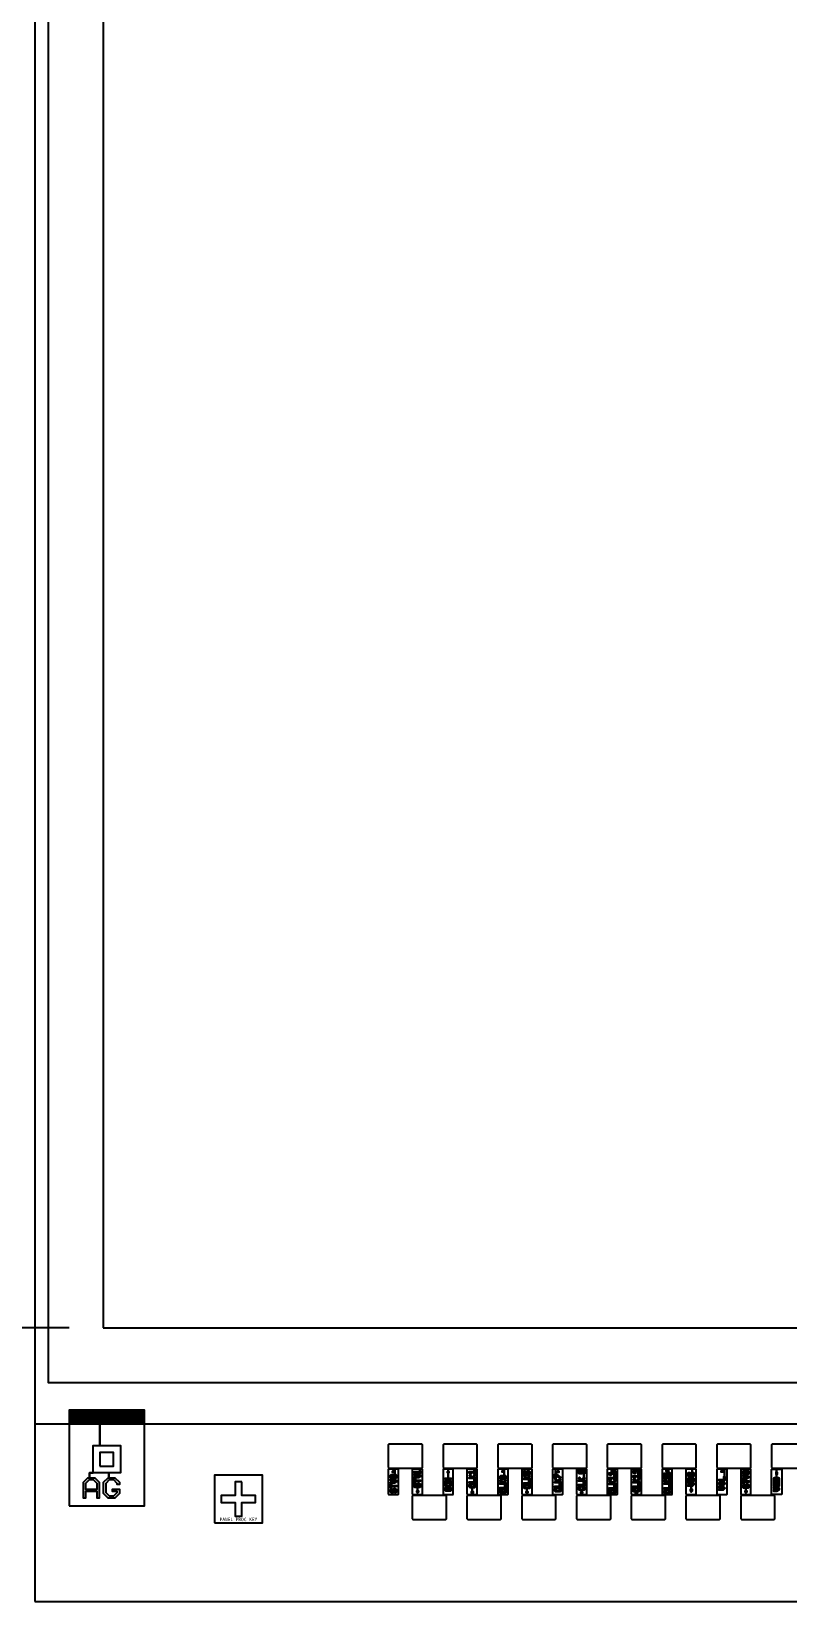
# Model space of a CAD drawing. Header units: millimetres. Extents: x 7349 to 7879, y -734 to -358.
# Drawn here: x 7423.72 to 7434.77, y -525.98 to -503.03 of the extents above; entities that cross this region are included whole.
import ezdxf
from ezdxf.enums import TextEntityAlignment as Align

# ---------------------------------------------------------------- set-up
doc = ezdxf.new("R2010")
doc.units = ezdxf.units.MM
doc.header["$PDMODE"] = 35
doc.layers.add('DIM', color=3, linetype='Continuous')
doc.layers.add('标 注', color=3, linetype='Continuous')
doc.styles.add('宋体', font='')
doc.styles.get('宋体').set_extended_font_data('SimSun')
doc.dimstyles.new('无公差', dxfattribs={"dimtxt": 1.8, "dimasz": 1.5, "dimexe": 0.625, "dimexo": 0.625, "dimtad": 1, "dimzin": 9, "dimdsep": 46, "dimtxsty": 'Standard', "dimcen": 2.5, "dimclrd": 4, "dimclre": 4, "dimclrt": 4, "dimadec": 0, "dimazin": 2, "dimtp": 0.3, "dimtm": 0.3, "dimtfac": 1, "dimtmove": 0, "dimatfit": 3, "dimfxl": 0, "dimarcsym": 0})

# ---------------------------------------------------------------- blocks, each defined once
blk = doc.blocks.new('*D9')
at = {"layer": 'Defpoints', "color": 0}
for p in [(7424.771, -435.581), (7416.007, -521.981), (7424.771, -521.981)]:
    blk.add_point(p, dxfattribs=at)
at = {"layer": 'DIM', "lineweight": -2}
for p, q in [((7424.271, -435.581), (7415.507, -435.581)), ((7416.007, -437.081), (7416.007, -469.693)), ((7416.007, -520.481), (7416.007, -487.87)), ((7424.271, -521.981), (7415.507, -521.981))]:
    blk.add_line(p, q, dxfattribs=at)
at = {"layer": 'DIM'}
for points in [[(7415.757, -437.081), (7416.257, -437.081), (7416.007, -435.581)], [(7415.757, -520.481), (7416.257, -520.481), (7416.007, -521.981)]]:
    blk.add_solid(points, dxfattribs=at)
at = {"layer": 'DIM', "insert": (7416.007, -478.781), "char_height": 2, "attachment_point": 5, "rotation": 90, "style": '宋体'}
blk.add_mtext('LCD AA 86.40', dxfattribs=at)
blk = doc.blocks.new('*D12')
at = {"layer": 'Defpoints', "color": 0}
for p in [(7400.418, -434.681), (7423.771, -434.681), (7423.771, -525.981)]:
    blk.add_point(p, dxfattribs=at)
at = {"layer": 'DIM', "lineweight": -2}
for p, q in [((7423.271, -434.681), (7399.918, -434.681)), ((7400.418, -436.181), (7400.418, -469.097)), ((7400.418, -524.481), (7400.418, -491.565)), ((7423.271, -525.981), (7399.918, -525.981))]:
    blk.add_line(p, q, dxfattribs=at)
at = {"layer": 'DIM'}
for points in [[(7400.168, -436.181), (7400.668, -436.181), (7400.418, -434.681)], [(7400.168, -524.481), (7400.668, -524.481), (7400.418, -525.981)]]:
    blk.add_solid(points, dxfattribs=at)
at = {"layer": 'DIM', "insert": (7400.418, -480.331), "char_height": 2, "attachment_point": 5, "rotation": 90, "style": '宋体'}
blk.add_mtext('LCD 91.30%%P0.20', dxfattribs=at)
blk = doc.blocks.new('*D15')
at = {"layer": 'Defpoints', "color": 0}
for p in [(7423.971, -434.881), (7408.236, -522.781), (7423.971, -522.781)]:
    blk.add_point(p, dxfattribs=at)
at = {"layer": 'DIM', "lineweight": -2}
for p, q in [((7423.471, -434.881), (7407.736, -434.881)), ((7408.236, -436.381), (7408.236, -467.586)), ((7408.236, -521.281), (7408.236, -490.076)), ((7423.471, -522.781), (7407.736, -522.781))]:
    blk.add_line(p, q, dxfattribs=at)
at = {"layer": 'DIM'}
for points in [[(7407.986, -436.381), (7408.486, -436.381), (7408.236, -434.881)], [(7407.986, -521.281), (7408.486, -521.281), (7408.236, -522.781)]]:
    blk.add_solid(points, dxfattribs=at)
at = {"layer": 'DIM', "insert": (7408.236, -478.831), "char_height": 2, "attachment_point": 5, "rotation": 90, "style": '宋体'}
blk.add_mtext('POL 87.90%%P0.20', dxfattribs=at)
blk = doc.blocks.new('LCD')
at = {"color": 6}
for p, q in [((7370.542, -447.285), (7370.542, -538.585)), ((7370.542, -538.585), (7424.382, -538.585))]:
    blk.add_line(p, q, dxfattribs=at)
for points in [[(7370.542, -535.985), (7424.382, -535.985), (7424.382, -447.285), (7370.542, -447.285)], [(7371.542, -534.585), (7423.382, -534.585), (7423.382, -448.185), (7371.542, -448.185)], [(7371.042, -537.185), (7372.142, -537.185), (7372.142, -535.785), (7371.492, -535.785), (7371.492, -535.8), (7372.127, -535.8), (7372.127, -535.815), (7371.492, -535.815), (7371.492, -535.83), (7372.127, -535.83), (7372.127, -535.845), (7371.492, -535.845), (7371.492, -535.86), (7372.127, -535.86), (7372.127, -535.875), (7371.492, -535.875), (7371.492, -535.89), (7372.127, -535.89), (7372.127, -535.905), (7371.492, -535.905), (7371.492, -535.92), (7372.127, -535.92), (7372.127, -535.935), (7371.492, -535.935), (7371.492, -535.95), (7372.127, -535.95), (7372.127, -535.965), (7371.492, -535.965), (7371.492, -536.305), (7371.792, -536.305), (7371.792, -536.705), (7371.623, -536.705), (7371.623, -536.774), (7371.711, -536.774), (7371.777, -536.84), (7371.777, -536.873), (7371.744, -536.873), (7371.744, -536.857), (7371.694, -536.807), (7371.627, -536.807), (7371.577, -536.857), (7371.577, -536.99), (7371.627, -537.04), (7371.694, -537.04), (7371.744, -536.99), (7371.744, -536.974), (7371.677, -536.974), (7371.677, -536.94), (7371.777, -536.94), (7371.777, -537.007), (7371.711, -537.074), (7371.611, -537.074), (7371.544, -537.007), (7371.544, -536.84), (7371.611, -536.774), (7371.623, -536.774), (7371.623, -536.705), (7371.341, -536.705), (7371.341, -536.774), (7371.418, -536.774), (7371.484, -536.84), (7371.484, -537.074), (7371.451, -537.074), (7371.451, -536.974), (7371.284, -536.974), (7371.284, -537.074), (7371.251, -537.074), (7371.251, -536.84), (7371.318, -536.774), (7371.341, -536.774), (7371.341, -536.705), (7371.392, -536.705), (7371.392, -536.305), (7371.492, -536.305), (7371.492, -535.965), (7371.057, -535.965), (7371.057, -535.95), (7371.492, -535.95), (7371.492, -535.935), (7371.057, -535.935), (7371.057, -535.92), (7371.492, -535.92), (7371.492, -535.905), (7371.057, -535.905), (7371.057, -535.89), (7371.492, -535.89), (7371.492, -535.875), (7371.057, -535.875), (7371.057, -535.86), (7371.492, -535.86), (7371.492, -535.845), (7371.057, -535.845), (7371.057, -535.83), (7371.492, -535.83), (7371.492, -535.815), (7371.057, -535.815), (7371.057, -535.8), (7371.492, -535.8), (7371.492, -535.785), (7371.042, -535.785)], [(7371.042, -537.185), (7372.142, -537.185), (7372.142, -535.785), (7371.042, -535.785)], [(7371.492, -536.605), (7371.692, -536.605), (7371.692, -536.405), (7371.492, -536.405)], [(7375.707, -536.625), (7375.717, -536.635), (7376.197, -536.635), (7376.207, -536.625), (7376.207, -536.295), (7376.197, -536.285), (7375.717, -536.285), (7375.707, -536.295)], [(7376.507, -536.625), (7376.517, -536.635), (7376.997, -536.635), (7377.007, -536.625), (7377.007, -536.295), (7376.997, -536.285), (7376.517, -536.285), (7376.507, -536.295)], [(7377.307, -536.625), (7377.317, -536.635), (7377.797, -536.635), (7377.807, -536.625), (7377.807, -536.295), (7377.797, -536.285), (7377.317, -536.285), (7377.307, -536.295)], [(7378.107, -536.625), (7378.117, -536.635), (7378.597, -536.635), (7378.607, -536.625), (7378.607, -536.295), (7378.597, -536.285), (7378.117, -536.285), (7378.107, -536.295)], [(7378.907, -536.625), (7378.917, -536.635), (7379.397, -536.635), (7379.407, -536.625), (7379.407, -536.295), (7379.397, -536.285), (7378.917, -536.285), (7378.907, -536.295)], [(7379.707, -536.625), (7379.717, -536.635), (7380.197, -536.635), (7380.207, -536.625), (7380.207, -536.295), (7380.197, -536.285), (7379.717, -536.285), (7379.707, -536.295)], [(7380.507, -536.625), (7380.517, -536.635), (7380.997, -536.635), (7381.007, -536.625), (7381.007, -536.295), (7380.997, -536.285), (7380.517, -536.285), (7380.507, -536.295)], [(7381.307, -536.625), (7381.317, -536.635), (7381.797, -536.635), (7381.807, -536.625), (7381.807, -536.295), (7381.797, -536.285), (7381.317, -536.285), (7381.307, -536.295)], [(7375.707, -537.016), (7375.711, -537.02), (7375.853, -537.02), (7375.857, -537.016), (7375.857, -536.654), (7375.853, -536.65), (7375.802, -536.65), (7375.802, -536.726), (7375.815, -536.726), (7375.827, -536.738), (7375.827, -536.775), (7375.815, -536.786), (7375.8, -536.786), (7375.8, -536.768), (7375.808, -536.768), (7375.809, -536.768), (7375.809, -536.745), (7375.808, -536.744), (7375.796, -536.744), (7375.791, -536.749), (7375.791, -536.756), (7375.783, -536.756), (7375.782, -536.758), (7375.78, -536.756), (7375.773, -536.756), (7375.773, -536.749), (7375.768, -536.745), (7375.768, -536.796), (7375.8, -536.796), (7375.827, -536.82), (7375.827, -536.833), (7375.8, -536.856), (7375.746, -536.856), (7375.746, -536.866), (7375.755, -536.866), (7375.755, -536.887), (7375.827, -536.887), (7375.827, -536.905), (7375.8, -536.905), (7375.8, -536.936), (7375.815, -536.936), (7375.827, -536.947), (7375.827, -536.985), (7375.815, -536.996), (7375.802, -536.996), (7375.802, -536.978), (7375.808, -536.978), (7375.809, -536.977), (7375.809, -536.955), (7375.808, -536.954), (7375.792, -536.954), (7375.791, -536.955), (7375.791, -536.985), (7375.782, -536.994), (7375.779, -536.996), (7375.749, -536.996), (7375.737, -536.985), (7375.737, -536.947), (7375.749, -536.936), (7375.762, -536.936), (7375.762, -536.954), (7375.756, -536.954), (7375.755, -536.955), (7375.755, -536.977), (7375.756, -536.978), (7375.772, -536.978), (7375.773, -536.977), (7375.773, -536.947), (7375.785, -536.936), (7375.8, -536.936), (7375.8, -536.905), (7375.755, -536.905), (7375.755, -536.926), (7375.737, -536.926), (7375.737, -536.866), (7375.746, -536.866), (7375.746, -536.856), (7375.737, -536.856), (7375.737, -536.838), (7375.793, -536.838), (7375.807, -536.826), (7375.793, -536.814), (7375.737, -536.814), (7375.737, -536.796), (7375.768, -536.796), (7375.768, -536.745), (7375.767, -536.744), (7375.756, -536.744), (7375.755, -536.745), (7375.755, -536.768), (7375.756, -536.768), (7375.764, -536.768), (7375.764, -536.786), (7375.749, -536.786), (7375.737, -536.775), (7375.737, -536.738), (7375.749, -536.726), (7375.775, -536.726), (7375.782, -536.733), (7375.789, -536.726), (7375.802, -536.726), (7375.802, -536.65), (7375.782, -536.65), (7375.782, -536.666), (7375.794, -536.679), (7375.794, -536.679), (7375.794, -536.698), (7375.77, -536.698), (7375.77, -536.678), (7375.782, -536.666), (7375.782, -536.65), (7375.711, -536.65), (7375.707, -536.654)], [(7376.057, -537.016), (7376.061, -537.02), (7376.203, -537.02), (7376.207, -537.016), (7376.207, -536.654), (7376.203, -536.65), (7376.168, -536.65), (7376.168, -536.678), (7376.177, -536.678), (7376.177, -536.706), (7376.159, -536.706), (7376.159, -536.7), (7376.118, -536.7), (7376.118, -536.718), (7376.15, -536.718), (7376.177, -536.742), (7376.177, -536.755), (7376.15, -536.778), (7376.096, -536.778), (7376.096, -536.788), (7376.105, -536.788), (7376.105, -536.809), (7376.177, -536.809), (7376.177, -536.827), (7376.15, -536.827), (7376.15, -536.858), (7376.165, -536.858), (7376.177, -536.869), (7376.177, -536.907), (7376.165, -536.918), (7376.152, -536.918), (7376.152, -536.9), (7376.158, -536.9), (7376.159, -536.899), (7376.159, -536.877), (7376.158, -536.876), (7376.141, -536.876), (7376.141, -536.877), (7376.141, -536.907), (7376.134, -536.913), (7376.134, -536.967), (7376.146, -536.967), (7376.146, -536.987), (7376.133, -536.999), (7376.122, -536.987), (7376.122, -536.967), (7376.134, -536.967), (7376.134, -536.913), (7376.129, -536.918), (7376.098, -536.918), (7376.087, -536.907), (7376.087, -536.869), (7376.098, -536.858), (7376.111, -536.858), (7376.111, -536.876), (7376.105, -536.876), (7376.105, -536.877), (7376.105, -536.899), (7376.105, -536.9), (7376.122, -536.9), (7376.123, -536.899), (7376.123, -536.869), (7376.134, -536.858), (7376.15, -536.858), (7376.15, -536.827), (7376.105, -536.827), (7376.105, -536.848), (7376.087, -536.848), (7376.087, -536.788), (7376.096, -536.788), (7376.096, -536.778), (7376.087, -536.778), (7376.087, -536.76), (7376.143, -536.76), (7376.157, -536.748), (7376.143, -536.736), (7376.087, -536.736), (7376.087, -536.718), (7376.118, -536.718), (7376.118, -536.7), (7376.109, -536.7), (7376.109, -536.708), (7376.096, -536.708), (7376.087, -536.697), (7376.087, -536.682), (7376.159, -536.682), (7376.159, -536.678), (7376.168, -536.678), (7376.168, -536.65), (7376.061, -536.65), (7376.057, -536.654)], [(7376.507, -537.016), (7376.511, -537.02), (7376.653, -537.02), (7376.657, -537.016), (7376.657, -536.654), (7376.653, -536.65), (7376.582, -536.65), (7376.582, -536.669), (7376.594, -536.682), (7376.594, -536.701), (7376.582, -536.701), (7376.582, -536.779), (7376.627, -536.779), (7376.627, -536.797), (7376.591, -536.797), (7376.591, -536.821), (7376.627, -536.821), (7376.627, -536.839), (7376.605, -536.839), (7376.605, -536.845), (7376.616, -536.845), (7376.627, -536.856), (7376.627, -536.894), (7376.616, -536.905), (7376.596, -536.905), (7376.596, -536.911), (7376.615, -536.911), (7376.627, -536.922), (7376.627, -536.96), (7376.615, -536.971), (7376.548, -536.971), (7376.537, -536.96), (7376.537, -536.922), (7376.548, -536.911), (7376.567, -536.911), (7376.567, -536.929), (7376.555, -536.929), (7376.555, -536.93), (7376.555, -536.952), (7376.555, -536.953), (7376.608, -536.953), (7376.609, -536.952), (7376.609, -536.93), (7376.608, -536.929), (7376.594, -536.929), (7376.594, -536.941), (7376.576, -536.941), (7376.576, -536.911), (7376.596, -536.911), (7376.596, -536.905), (7376.548, -536.905), (7376.537, -536.894), (7376.537, -536.856), (7376.548, -536.845), (7376.568, -536.845), (7376.568, -536.863), (7376.556, -536.863), (7376.555, -536.864), (7376.555, -536.886), (7376.556, -536.887), (7376.608, -536.887), (7376.609, -536.886), (7376.609, -536.864), (7376.608, -536.863), (7376.595, -536.863), (7376.595, -536.845), (7376.605, -536.845), (7376.605, -536.839), (7376.537, -536.839), (7376.537, -536.821), (7376.573, -536.821), (7376.573, -536.797), (7376.537, -536.797), (7376.537, -536.779), (7376.582, -536.779), (7376.582, -536.701), (7376.57, -536.701), (7376.57, -536.681), (7376.582, -536.669), (7376.582, -536.65), (7376.511, -536.65), (7376.507, -536.654)], [(7376.857, -537.016), (7376.861, -537.02), (7377.003, -537.02), (7377.007, -537.016), (7377.007, -536.654), (7377.003, -536.65), (7376.97, -536.65), (7376.97, -536.662), (7376.979, -536.662), (7376.979, -536.722), (7376.967, -536.722), (7376.967, -536.728), (7376.979, -536.741), (7376.95, -536.77), (7376.979, -536.77), (7376.979, -536.788), (7376.97, -536.788), (7376.97, -536.794), (7376.979, -536.794), (7376.979, -536.854), (7376.958, -536.854), (7376.958, -536.86), (7376.968, -536.86), (7376.979, -536.871), (7376.979, -536.909), (7376.968, -536.92), (7376.933, -536.92), (7376.933, -536.978), (7376.945, -536.978), (7376.945, -536.998), (7376.934, -537.01), (7376.921, -536.998), (7376.921, -536.978), (7376.933, -536.978), (7376.933, -536.92), (7376.901, -536.92), (7376.889, -536.909), (7376.889, -536.871), (7376.901, -536.86), (7376.921, -536.86), (7376.921, -536.878), (7376.908, -536.878), (7376.907, -536.879), (7376.907, -536.901), (7376.908, -536.902), (7376.961, -536.902), (7376.961, -536.901), (7376.961, -536.879), (7376.961, -536.878), (7376.948, -536.878), (7376.948, -536.86), (7376.958, -536.86), (7376.958, -536.854), (7376.889, -536.854), (7376.889, -536.836), (7376.961, -536.836), (7376.961, -536.794), (7376.97, -536.794), (7376.97, -536.788), (7376.889, -536.788), (7376.889, -536.77), (7376.919, -536.77), (7376.889, -536.741), (7376.902, -536.728), (7376.929, -536.755), (7376.94, -536.755), (7376.967, -536.728), (7376.967, -536.722), (7376.961, -536.722), (7376.961, -536.701), (7376.909, -536.701), (7376.92, -536.712), (7376.911, -536.722), (7376.905, -536.722), (7376.889, -536.706), (7376.889, -536.683), (7376.961, -536.683), (7376.961, -536.662), (7376.97, -536.662), (7376.97, -536.65), (7376.861, -536.65), (7376.857, -536.654)], [(7377.307, -537.016), (7377.311, -537.02), (7377.453, -537.02), (7377.457, -537.016), (7377.457, -536.654), (7377.453, -536.65), (7377.402, -536.65), (7377.402, -536.743), (7377.418, -536.743), (7377.429, -536.754), (7377.429, -536.792), (7377.418, -536.803), (7377.417, -536.803), (7377.417, -536.809), (7377.429, -536.822), (7377.4, -536.851), (7377.429, -536.851), (7377.429, -536.869), (7377.42, -536.869), (7377.42, -536.875), (7377.429, -536.875), (7377.429, -536.935), (7377.408, -536.935), (7377.408, -536.941), (7377.418, -536.941), (7377.429, -536.952), (7377.429, -536.99), (7377.418, -537.001), (7377.351, -537.001), (7377.339, -536.99), (7377.339, -536.952), (7377.351, -536.941), (7377.371, -536.941), (7377.371, -536.959), (7377.358, -536.959), (7377.357, -536.96), (7377.357, -536.982), (7377.358, -536.983), (7377.411, -536.983), (7377.411, -536.982), (7377.411, -536.96), (7377.411, -536.959), (7377.398, -536.959), (7377.398, -536.941), (7377.408, -536.941), (7377.408, -536.935), (7377.339, -536.935), (7377.339, -536.917), (7377.411, -536.917), (7377.411, -536.875), (7377.42, -536.875), (7377.42, -536.869), (7377.339, -536.869), (7377.339, -536.851), (7377.369, -536.851), (7377.339, -536.822), (7377.352, -536.809), (7377.379, -536.836), (7377.39, -536.836), (7377.417, -536.809), (7377.417, -536.803), (7377.402, -536.803), (7377.402, -536.785), (7377.411, -536.785), (7377.411, -536.784), (7377.411, -536.762), (7377.411, -536.761), (7377.394, -536.761), (7377.384, -536.771), (7377.375, -536.761), (7377.358, -536.761), (7377.357, -536.762), (7377.357, -536.784), (7377.358, -536.785), (7377.366, -536.785), (7377.366, -536.803), (7377.351, -536.803), (7377.339, -536.792), (7377.339, -536.754), (7377.351, -536.743), (7377.382, -536.743), (7377.384, -536.745), (7377.387, -536.743), (7377.402, -536.743), (7377.402, -536.65), (7377.381, -536.65), (7377.381, -536.662), (7377.393, -536.675), (7377.393, -536.694), (7377.369, -536.694), (7377.369, -536.674), (7377.381, -536.662), (7377.381, -536.65), (7377.311, -536.65), (7377.307, -536.654)], [(7377.657, -537.016), (7377.661, -537.02), (7377.803, -537.02), (7377.807, -537.016), (7377.807, -536.654), (7377.803, -536.65), (7377.752, -536.65), (7377.752, -536.675), (7377.768, -536.675), (7377.779, -536.686), (7377.779, -536.723), (7377.768, -536.735), (7377.767, -536.735), (7377.767, -536.741), (7377.779, -536.753), (7377.75, -536.783), (7377.779, -536.783), (7377.779, -536.801), (7377.77, -536.801), (7377.77, -536.807), (7377.779, -536.807), (7377.779, -536.867), (7377.758, -536.867), (7377.758, -536.873), (7377.768, -536.873), (7377.779, -536.884), (7377.779, -536.921), (7377.768, -536.933), (7377.732, -536.933), (7377.732, -536.976), (7377.744, -536.976), (7377.744, -536.996), (7377.732, -537.008), (7377.72, -536.997), (7377.72, -536.976), (7377.732, -536.976), (7377.732, -536.933), (7377.701, -536.933), (7377.689, -536.921), (7377.689, -536.884), (7377.701, -536.873), (7377.721, -536.873), (7377.721, -536.891), (7377.708, -536.891), (7377.707, -536.891), (7377.707, -536.914), (7377.708, -536.915), (7377.761, -536.915), (7377.761, -536.914), (7377.761, -536.891), (7377.761, -536.891), (7377.748, -536.891), (7377.748, -536.873), (7377.758, -536.873), (7377.758, -536.867), (7377.689, -536.867), (7377.689, -536.849), (7377.761, -536.849), (7377.761, -536.807), (7377.77, -536.807), (7377.77, -536.801), (7377.689, -536.801), (7377.689, -536.783), (7377.719, -536.783), (7377.689, -536.753), (7377.702, -536.741), (7377.729, -536.768), (7377.74, -536.768), (7377.767, -536.741), (7377.767, -536.735), (7377.752, -536.735), (7377.752, -536.717), (7377.761, -536.717), (7377.761, -536.716), (7377.761, -536.693), (7377.761, -536.693), (7377.744, -536.693), (7377.743, -536.693), (7377.743, -536.735), (7377.689, -536.735), (7377.689, -536.675), (7377.707, -536.675), (7377.707, -536.717), (7377.725, -536.717), (7377.725, -536.686), (7377.737, -536.675), (7377.752, -536.675), (7377.752, -536.65), (7377.661, -536.65), (7377.657, -536.654)], [(7378.107, -537.016), (7378.111, -537.02), (7378.253, -537.02), (7378.257, -537.016), (7378.257, -536.654), (7378.253, -536.65), (7378.187, -536.65), (7378.187, -536.668), (7378.198, -536.68), (7378.198, -536.7), (7378.174, -536.7), (7378.174, -536.681), (7378.187, -536.668), (7378.187, -536.65), (7378.151, -536.65), (7378.151, -536.724), (7378.163, -536.724), (7378.229, -536.77), (7378.218, -536.785), (7378.217, -536.784), (7378.217, -536.79), (7378.229, -536.803), (7378.2, -536.832), (7378.229, -536.832), (7378.229, -536.85), (7378.22, -536.85), (7378.22, -536.856), (7378.229, -536.856), (7378.229, -536.916), (7378.208, -536.916), (7378.208, -536.922), (7378.218, -536.922), (7378.229, -536.933), (7378.229, -536.971), (7378.218, -536.982), (7378.151, -536.982), (7378.139, -536.971), (7378.139, -536.933), (7378.151, -536.922), (7378.171, -536.922), (7378.171, -536.94), (7378.158, -536.94), (7378.157, -536.941), (7378.157, -536.963), (7378.158, -536.964), (7378.211, -536.964), (7378.211, -536.963), (7378.211, -536.941), (7378.211, -536.94), (7378.198, -536.94), (7378.198, -536.922), (7378.208, -536.922), (7378.208, -536.916), (7378.139, -536.916), (7378.139, -536.898), (7378.211, -536.898), (7378.211, -536.856), (7378.22, -536.856), (7378.22, -536.85), (7378.139, -536.85), (7378.139, -536.832), (7378.169, -536.832), (7378.139, -536.803), (7378.152, -536.79), (7378.179, -536.817), (7378.19, -536.817), (7378.217, -536.79), (7378.217, -536.784), (7378.157, -536.742), (7378.157, -536.742), (7378.157, -536.784), (7378.139, -536.784), (7378.139, -536.724), (7378.151, -536.724), (7378.151, -536.65), (7378.111, -536.65), (7378.107, -536.654)], [(7378.457, -537.016), (7378.461, -537.02), (7378.603, -537.02), (7378.607, -537.016), (7378.607, -536.654), (7378.603, -536.65), (7378.532, -536.65), (7378.532, -536.659), (7378.566, -536.659), (7378.577, -536.671), (7378.577, -536.708), (7378.566, -536.719), (7378.564, -536.719), (7378.564, -536.766), (7378.577, -536.779), (7378.548, -536.808), (7378.577, -536.808), (7378.577, -536.826), (7378.568, -536.826), (7378.568, -536.832), (7378.577, -536.832), (7378.577, -536.892), (7378.555, -536.892), (7378.555, -536.898), (7378.566, -536.898), (7378.577, -536.91), (7378.577, -536.947), (7378.566, -536.958), (7378.532, -536.958), (7378.532, -536.98), (7378.544, -536.98), (7378.544, -537), (7378.532, -537.012), (7378.52, -537), (7378.52, -536.98), (7378.532, -536.98), (7378.532, -536.958), (7378.498, -536.958), (7378.487, -536.947), (7378.487, -536.91), (7378.498, -536.898), (7378.518, -536.898), (7378.518, -536.916), (7378.506, -536.916), (7378.505, -536.917), (7378.505, -536.94), (7378.506, -536.94), (7378.558, -536.94), (7378.559, -536.94), (7378.559, -536.917), (7378.558, -536.916), (7378.545, -536.916), (7378.545, -536.898), (7378.555, -536.898), (7378.555, -536.892), (7378.487, -536.892), (7378.487, -536.874), (7378.559, -536.874), (7378.559, -536.832), (7378.568, -536.832), (7378.568, -536.826), (7378.487, -536.826), (7378.487, -536.808), (7378.516, -536.808), (7378.487, -536.779), (7378.5, -536.766), (7378.527, -536.793), (7378.537, -536.793), (7378.564, -536.766), (7378.564, -536.719), (7378.55, -536.719), (7378.55, -536.701), (7378.558, -536.701), (7378.559, -536.701), (7378.559, -536.678), (7378.558, -536.677), (7378.541, -536.677), (7378.541, -536.708), (7378.53, -536.719), (7378.498, -536.719), (7378.487, -536.708), (7378.487, -536.671), (7378.498, -536.659), (7378.532, -536.659), (7378.532, -536.65), (7378.461, -536.65), (7378.457, -536.654)], [(7378.523, -536.701), (7378.523, -536.677), (7378.506, -536.677), (7378.505, -536.678), (7378.505, -536.701), (7378.506, -536.701), (7378.522, -536.701)], [(7378.907, -537.016), (7378.911, -537.02), (7379.053, -537.02), (7379.057, -537.016), (7379.057, -536.654), (7379.053, -536.65), (7379.018, -536.65), (7379.018, -536.682), (7379.027, -536.682), (7379.027, -536.742), (7379.018, -536.742), (7379.018, -536.748), (7379.027, -536.748), (7379.027, -536.808), (7379.014, -536.808), (7379.014, -536.814), (7379.027, -536.827), (7378.998, -536.856), (7379.027, -536.856), (7379.027, -536.874), (7379.018, -536.874), (7379.018, -536.88), (7379.027, -536.88), (7379.027, -536.94), (7379.005, -536.94), (7379.005, -536.946), (7379.016, -536.946), (7379.027, -536.957), (7379.027, -536.995), (7379.016, -537.006), (7378.948, -537.006), (7378.937, -536.995), (7378.937, -536.957), (7378.948, -536.946), (7378.968, -536.946), (7378.968, -536.964), (7378.956, -536.964), (7378.955, -536.965), (7378.955, -536.987), (7378.956, -536.988), (7379.008, -536.988), (7379.009, -536.987), (7379.009, -536.965), (7379.008, -536.964), (7378.995, -536.964), (7378.995, -536.946), (7379.005, -536.946), (7379.005, -536.94), (7378.937, -536.94), (7378.937, -536.922), (7379.009, -536.922), (7379.009, -536.88), (7379.018, -536.88), (7379.018, -536.874), (7378.937, -536.874), (7378.937, -536.856), (7378.966, -536.856), (7378.937, -536.827), (7378.95, -536.814), (7378.977, -536.841), (7378.987, -536.841), (7379.014, -536.814), (7379.014, -536.808), (7379.009, -536.808), (7379.009, -536.787), (7378.957, -536.787), (7378.968, -536.798), (7378.958, -536.808), (7378.952, -536.808), (7378.937, -536.793), (7378.937, -536.769), (7379.009, -536.769), (7379.009, -536.748), (7379.018, -536.748), (7379.018, -536.742), (7379.009, -536.742), (7379.009, -536.721), (7378.957, -536.721), (7378.968, -536.732), (7378.958, -536.742), (7378.952, -536.742), (7378.937, -536.727), (7378.937, -536.703), (7379.009, -536.703), (7379.009, -536.682), (7379.018, -536.682), (7379.018, -536.65), (7378.983, -536.65), (7378.983, -536.654), (7378.994, -536.665), (7378.994, -536.686), (7378.97, -536.686), (7378.97, -536.666), (7378.983, -536.654), (7378.983, -536.65), (7378.911, -536.65), (7378.907, -536.654)], [(7379.257, -537.016), (7379.261, -537.02), (7379.403, -537.02), (7379.407, -537.016), (7379.407, -536.654), (7379.403, -536.65), (7379.352, -536.65), (7379.352, -536.658), (7379.368, -536.658), (7379.379, -536.669), (7379.379, -536.707), (7379.368, -536.718), (7379.368, -536.718), (7379.368, -536.724), (7379.377, -536.724), (7379.377, -536.784), (7379.364, -536.784), (7379.364, -536.79), (7379.377, -536.803), (7379.348, -536.832), (7379.377, -536.832), (7379.377, -536.85), (7379.368, -536.85), (7379.368, -536.856), (7379.377, -536.856), (7379.377, -536.916), (7379.355, -536.916), (7379.355, -536.922), (7379.366, -536.922), (7379.377, -536.933), (7379.377, -536.971), (7379.366, -536.982), (7379.332, -536.982), (7379.332, -536.985), (7379.344, -536.985), (7379.344, -537.004), (7379.332, -537.017), (7379.32, -537.005), (7379.32, -536.985), (7379.332, -536.985), (7379.332, -536.982), (7379.298, -536.982), (7379.287, -536.971), (7379.287, -536.933), (7379.298, -536.922), (7379.318, -536.922), (7379.318, -536.94), (7379.306, -536.94), (7379.305, -536.941), (7379.305, -536.963), (7379.306, -536.964), (7379.358, -536.964), (7379.359, -536.963), (7379.359, -536.941), (7379.358, -536.94), (7379.345, -536.94), (7379.345, -536.922), (7379.355, -536.922), (7379.355, -536.916), (7379.287, -536.916), (7379.287, -536.898), (7379.359, -536.898), (7379.359, -536.856), (7379.368, -536.856), (7379.368, -536.85), (7379.287, -536.85), (7379.287, -536.832), (7379.316, -536.832), (7379.287, -536.803), (7379.3, -536.79), (7379.327, -536.817), (7379.337, -536.817), (7379.364, -536.79), (7379.364, -536.784), (7379.359, -536.784), (7379.359, -536.763), (7379.307, -536.763), (7379.318, -536.774), (7379.308, -536.784), (7379.302, -536.784), (7379.287, -536.768), (7379.287, -536.745), (7379.359, -536.745), (7379.359, -536.724), (7379.368, -536.724), (7379.368, -536.718), (7379.352, -536.718), (7379.352, -536.7), (7379.361, -536.7), (7379.361, -536.699), (7379.361, -536.677), (7379.361, -536.676), (7379.344, -536.676), (7379.334, -536.686), (7379.325, -536.676), (7379.308, -536.676), (7379.307, -536.677), (7379.307, -536.699), (7379.308, -536.7), (7379.316, -536.7), (7379.316, -536.718), (7379.301, -536.718), (7379.289, -536.707), (7379.289, -536.669), (7379.301, -536.658), (7379.332, -536.658), (7379.334, -536.66), (7379.337, -536.658), (7379.352, -536.658), (7379.352, -536.65), (7379.261, -536.65), (7379.257, -536.654)], [(7379.707, -537.016), (7379.711, -537.02), (7379.853, -537.02), (7379.857, -537.016), (7379.857, -536.654), (7379.853, -536.65), (7379.801, -536.65), (7379.801, -536.7), (7379.819, -536.7), (7379.83, -536.711), (7379.83, -536.749), (7379.821, -536.758), (7379.821, -536.77), (7379.83, -536.77), (7379.83, -536.798), (7379.82, -536.798), (7379.82, -536.81), (7379.83, -536.81), (7379.83, -536.828), (7379.816, -536.828), (7379.794, -536.846), (7379.794, -536.852), (7379.83, -536.852), (7379.83, -536.87), (7379.821, -536.87), (7379.821, -536.88), (7379.83, -536.88), (7379.83, -536.94), (7379.804, -536.94), (7379.804, -536.95), (7379.81, -536.95), (7379.83, -536.969), (7379.83, -536.991), (7379.81, -537.01), (7379.761, -537.01), (7379.74, -536.991), (7379.74, -536.969), (7379.761, -536.95), (7379.772, -536.95), (7379.772, -536.968), (7379.768, -536.968), (7379.758, -536.977), (7379.758, -536.983), (7379.768, -536.992), (7379.802, -536.992), (7379.812, -536.983), (7379.812, -536.977), (7379.802, -536.968), (7379.799, -536.968), (7379.799, -536.95), (7379.804, -536.95), (7379.804, -536.94), (7379.74, -536.94), (7379.74, -536.922), (7379.812, -536.922), (7379.812, -536.88), (7379.821, -536.88), (7379.821, -536.87), (7379.74, -536.87), (7379.74, -536.852), (7379.776, -536.852), (7379.776, -536.846), (7379.755, -536.828), (7379.74, -536.828), (7379.74, -536.81), (7379.762, -536.81), (7379.785, -536.83), (7379.809, -536.81), (7379.82, -536.81), (7379.82, -536.798), (7379.812, -536.798), (7379.812, -536.792), (7379.763, -536.792), (7379.763, -536.8), (7379.75, -536.8), (7379.74, -536.789), (7379.74, -536.774), (7379.812, -536.774), (7379.812, -536.77), (7379.821, -536.77), (7379.821, -536.758), (7379.819, -536.76), (7379.808, -536.76), (7379.808, -536.742), (7379.811, -536.742), (7379.812, -536.741), (7379.812, -536.719), (7379.811, -536.718), (7379.791, -536.718), (7379.79, -536.719), (7379.79, -536.76), (7379.74, -536.76), (7379.74, -536.709), (7379.758, -536.709), (7379.758, -536.742), (7379.772, -536.742), (7379.772, -536.711), (7379.784, -536.7), (7379.801, -536.7), (7379.801, -536.65), (7379.782, -536.65), (7379.782, -536.651), (7379.794, -536.663), (7379.794, -536.683), (7379.77, -536.683), (7379.77, -536.663), (7379.782, -536.651), (7379.782, -536.65), (7379.711, -536.65), (7379.707, -536.654)], [(7380.057, -537.016), (7380.061, -537.02), (7380.203, -537.02), (7380.207, -537.016), (7380.207, -536.654), (7380.203, -536.65), (7380.149, -536.65), (7380.149, -536.697), (7380.164, -536.697), (7380.176, -536.708), (7380.176, -536.746), (7380.164, -536.757), (7380.151, -536.757), (7380.151, -536.739), (7380.157, -536.739), (7380.158, -536.738), (7380.158, -536.716), (7380.157, -536.715), (7380.141, -536.715), (7380.14, -536.716), (7380.14, -536.746), (7380.131, -536.754), (7380.131, -536.767), (7380.155, -536.767), (7380.176, -536.786), (7380.176, -536.827), (7380.118, -536.827), (7380.118, -536.837), (7380.15, -536.837), (7380.176, -536.86), (7380.176, -536.873), (7380.15, -536.897), (7380.135, -536.897), (7380.135, -536.94), (7380.149, -536.94), (7380.149, -536.972), (7380.135, -536.986), (7380.135, -536.986), (7380.121, -536.972), (7380.121, -536.94), (7380.135, -536.94), (7380.135, -536.897), (7380.086, -536.897), (7380.086, -536.879), (7380.143, -536.879), (7380.156, -536.867), (7380.143, -536.855), (7380.086, -536.855), (7380.086, -536.837), (7380.118, -536.837), (7380.118, -536.827), (7380.086, -536.827), (7380.086, -536.786), (7380.107, -536.767), (7380.131, -536.767), (7380.131, -536.754), (7380.128, -536.757), (7380.098, -536.757), (7380.086, -536.746), (7380.086, -536.708), (7380.098, -536.697), (7380.111, -536.697), (7380.111, -536.715), (7380.105, -536.715), (7380.104, -536.716), (7380.104, -536.738), (7380.105, -536.739), (7380.121, -536.739), (7380.122, -536.738), (7380.122, -536.708), (7380.134, -536.697), (7380.149, -536.697), (7380.149, -536.65), (7380.061, -536.65), (7380.057, -536.654)], [(7380.507, -537.016), (7380.511, -537.02), (7380.653, -537.02), (7380.657, -537.016), (7380.657, -536.654), (7380.653, -536.65), (7380.618, -536.65), (7380.618, -536.758), (7380.627, -536.758), (7380.627, -536.817), (7380.594, -536.817), (7380.594, -536.827), (7380.606, -536.827), (7380.627, -536.847), (7380.627, -536.868), (7380.606, -536.887), (7380.569, -536.887), (7380.569, -536.897), (7380.6, -536.897), (7380.627, -536.921), (7380.627, -536.934), (7380.6, -536.957), (7380.537, -536.957), (7380.537, -536.939), (7380.594, -536.939), (7380.607, -536.927), (7380.594, -536.915), (7380.537, -536.915), (7380.537, -536.897), (7380.569, -536.897), (7380.569, -536.887), (7380.558, -536.887), (7380.537, -536.868), (7380.537, -536.847), (7380.558, -536.827), (7380.569, -536.827), (7380.569, -536.845), (7380.565, -536.845), (7380.555, -536.855), (7380.555, -536.86), (7380.565, -536.869), (7380.599, -536.869), (7380.609, -536.86), (7380.609, -536.855), (7380.6, -536.846), (7380.6, -536.853), (7380.582, -536.853), (7380.582, -536.827), (7380.594, -536.827), (7380.594, -536.817), (7380.537, -536.817), (7380.537, -536.799), (7380.609, -536.799), (7380.609, -536.758), (7380.618, -536.758), (7380.618, -536.65), (7380.582, -536.65), (7380.582, -536.663), (7380.594, -536.675), (7380.594, -536.695), (7380.57, -536.695), (7380.57, -536.674), (7380.582, -536.663), (7380.582, -536.65), (7380.511, -536.65), (7380.507, -536.654)], [(7380.857, -537.016), (7380.861, -537.02), (7381.003, -537.02), (7381.007, -537.016), (7381.007, -536.654), (7381.003, -536.65), (7380.932, -536.65), (7380.932, -536.669), (7380.966, -536.669), (7380.977, -536.68), (7380.977, -536.717), (7380.966, -536.729), (7380.912, -536.729), (7380.912, -536.735), (7380.937, -536.735), (7380.977, -536.758), (7380.977, -536.771), (7380.937, -536.795), (7380.896, -536.795), (7380.896, -536.801), (7380.905, -536.801), (7380.905, -536.822), (7380.977, -536.822), (7380.977, -536.84), (7380.95, -536.84), (7380.95, -536.867), (7380.965, -536.867), (7380.977, -536.878), (7380.977, -536.915), (7380.965, -536.927), (7380.95, -536.927), (7380.95, -536.909), (7380.958, -536.909), (7380.959, -536.908), (7380.959, -536.885), (7380.958, -536.885), (7380.941, -536.885), (7380.941, -536.885), (7380.941, -536.915), (7380.932, -536.924), (7380.932, -536.967), (7380.944, -536.967), (7380.944, -536.986), (7380.932, -536.999), (7380.92, -536.987), (7380.92, -536.967), (7380.932, -536.967), (7380.932, -536.924), (7380.929, -536.927), (7380.898, -536.927), (7380.887, -536.915), (7380.887, -536.878), (7380.898, -536.867), (7380.914, -536.867), (7380.914, -536.885), (7380.905, -536.885), (7380.905, -536.885), (7380.905, -536.908), (7380.905, -536.909), (7380.922, -536.909), (7380.923, -536.908), (7380.923, -536.878), (7380.934, -536.867), (7380.95, -536.867), (7380.95, -536.84), (7380.905, -536.84), (7380.905, -536.861), (7380.887, -536.861), (7380.887, -536.801), (7380.896, -536.801), (7380.896, -536.795), (7380.887, -536.795), (7380.887, -536.777), (7380.932, -536.777), (7380.952, -536.765), (7380.932, -536.753), (7380.887, -536.753), (7380.887, -536.735), (7380.912, -536.735), (7380.912, -536.729), (7380.898, -536.729), (7380.887, -536.717), (7380.887, -536.68), (7380.898, -536.669), (7380.932, -536.669), (7380.932, -536.65), (7380.861, -536.65), (7380.857, -536.654)], [(7380.958, -536.687), (7380.906, -536.687), (7380.905, -536.687), (7380.905, -536.71), (7380.906, -536.711), (7380.958, -536.711), (7380.959, -536.71), (7380.959, -536.687)], [(7381.457, -537.016), (7381.453, -537.02), (7381.311, -537.02), (7381.307, -537.016), (7381.307, -536.654), (7381.311, -536.65), (7381.381, -536.65), (7381.381, -536.685), (7381.368, -536.698), (7381.368, -536.721), (7381.38, -536.721), (7381.38, -536.778), (7381.347, -536.778), (7381.335, -536.789), (7381.335, -536.838), (7381.355, -536.838), (7381.355, -536.844), (7381.347, -536.844), (7381.335, -536.855), (7381.335, -536.893), (7381.347, -536.904), (7381.36, -536.904), (7381.36, -536.91), (7381.335, -536.91), (7381.335, -536.928), (7381.38, -536.928), (7381.401, -536.94), (7381.38, -536.952), (7381.335, -536.952), (7381.335, -536.97), (7381.385, -536.97), (7381.425, -536.947), (7381.425, -536.933), (7381.385, -536.91), (7381.36, -536.91), (7381.36, -536.904), (7381.378, -536.904), (7381.389, -536.893), (7381.389, -536.863), (7381.39, -536.862), (7381.407, -536.862), (7381.407, -536.863), (7381.407, -536.885), (7381.407, -536.886), (7381.398, -536.886), (7381.398, -536.904), (7381.414, -536.904), (7381.425, -536.893), (7381.425, -536.855), (7381.414, -536.844), (7381.383, -536.844), (7381.371, -536.855), (7381.371, -536.885), (7381.371, -536.886), (7381.354, -536.886), (7381.353, -536.885), (7381.353, -536.863), (7381.354, -536.862), (7381.362, -536.862), (7381.362, -536.844), (7381.355, -536.844), (7381.355, -536.838), (7381.425, -536.838), (7381.425, -536.789), (7381.414, -536.778), (7381.38, -536.778), (7381.38, -536.721), (7381.394, -536.721), (7381.394, -536.698), (7381.381, -536.685), (7381.381, -536.65), (7381.453, -536.65), (7381.457, -536.654)], [(7371.401, -536.807), (7371.334, -536.807), (7371.284, -536.857), (7371.284, -536.94), (7371.451, -536.94), (7371.451, -536.857)], [(7373.167, -537.435), (7373.867, -537.435), (7373.867, -536.735), (7373.167, -536.735)], [(7373.567, -536.835), (7373.467, -536.835), (7373.467, -537.035), (7373.267, -537.035), (7373.267, -537.135), (7373.467, -537.135), (7373.467, -537.335), (7373.567, -537.335), (7373.567, -537.135), (7373.767, -537.135), (7373.767, -537.035), (7373.567, -537.035)], [(7380.148, -536.785), (7380.114, -536.785), (7380.104, -536.794), (7380.104, -536.809), (7380.158, -536.809), (7380.158, -536.794)], [(7381.354, -536.799), (7381.407, -536.799), (7381.407, -536.8), (7381.407, -536.823), (7381.353, -536.823), (7381.353, -536.8)], [(7376.057, -537.375), (7376.067, -537.385), (7376.547, -537.385), (7376.557, -537.375), (7376.557, -537.045), (7376.547, -537.035), (7376.067, -537.035), (7376.057, -537.045)], [(7376.857, -537.375), (7376.867, -537.385), (7377.347, -537.385), (7377.357, -537.375), (7377.357, -537.045), (7377.347, -537.035), (7376.867, -537.035), (7376.857, -537.045)], [(7377.657, -537.375), (7377.667, -537.385), (7378.147, -537.385), (7378.157, -537.375), (7378.157, -537.045), (7378.147, -537.035), (7377.667, -537.035), (7377.657, -537.045)], [(7378.457, -537.375), (7378.467, -537.385), (7378.947, -537.385), (7378.957, -537.375), (7378.957, -537.045), (7378.947, -537.035), (7378.467, -537.035), (7378.457, -537.045)], [(7379.257, -537.375), (7379.267, -537.385), (7379.747, -537.385), (7379.757, -537.375), (7379.757, -537.045), (7379.747, -537.035), (7379.267, -537.035), (7379.257, -537.045)], [(7380.057, -537.375), (7380.067, -537.385), (7380.547, -537.385), (7380.557, -537.375), (7380.557, -537.045), (7380.547, -537.035), (7380.067, -537.035), (7380.057, -537.045)], [(7380.857, -537.375), (7380.867, -537.385), (7381.347, -537.385), (7381.357, -537.375), (7381.357, -537.045), (7381.347, -537.035), (7380.867, -537.035), (7380.857, -537.045)]]:
    blk.add_lwpolyline(points, close=True, dxfattribs=at)
for points in [[(7371.102, -535.794), (7371.102, -535.985)], [(7371.177, -535.794), (7371.177, -535.985)], [(7371.252, -535.794), (7371.252, -535.985)], [(7371.327, -535.794), (7371.327, -535.985)], [(7371.402, -535.794), (7371.402, -535.985)], [(7371.477, -535.794), (7371.477, -535.985)], [(7371.552, -535.794), (7371.552, -535.985)], [(7371.627, -535.794), (7371.627, -535.985)], [(7371.702, -535.794), (7371.702, -535.985)], [(7371.777, -535.794), (7371.777, -535.985)], [(7371.852, -535.794), (7371.852, -535.985)], [(7371.927, -535.794), (7371.927, -535.985)], [(7372.002, -535.794), (7372.002, -535.985)], [(7372.077, -535.794), (7372.077, -535.985)]]:
    blk.add_lwpolyline(points, dxfattribs=at)
blk.add_text('PANEL PROC KEY', height=0.05, dxfattribs=at).set_placement((7373.517, -537.384), align=Align.MIDDLE_CENTER)

msp = doc.modelspace()

# ---------------------------------------------------------------- linework, layer by layer
at = {"layer": '标 注', "color": 30}
msp.add_lwpolyline([(7423.971, -434.881), (7477.411, -434.881), (7477.411, -522.781), (7423.971, -522.781)], close=True, dxfattribs=at)
msp.add_lwpolyline([(7423.971, -434.881), (7477.411, -434.881), (7477.411, -522.781), (7423.971, -522.781)], close=True, dxfattribs=at)

# ---------------------------------------------------------------- block references
at = {"layer": '标 注', "color": 7}
msp.add_blockref('LCD', (53.229, 12.604), dxfattribs=at)

# ---------------------------------------------------------------- dimensions: what is measured, and where the dimension line sits
at = {"layer": 'DIM'}
for base, p1, p2, text, picture, middle in [((7400.418, -434.681), (7423.771, -525.981), (7423.771, -434.681), 'LCD <>%%P0.20', '*D12', (7400.418, -480.331)), ((7408.236, -522.781), (7423.971, -434.881), (7423.971, -522.781), 'POL <>%%P0.20', '*D15', (7408.236, -478.831)), ((7416.007, -521.981), (7424.771, -435.581), (7424.771, -521.981), 'LCD AA <>', '*D9', (7416.007, -478.781))]:
    dim = msp.add_linear_dim(base=base, p1=p1, p2=p2, angle=90, text=text, dimstyle='无公差', override={"dimtxt": 2, "dimexe": 0.5, "dimexo": 0.5, "dimtad": 0, "dimzin": 1, "dimtxsty": '宋体', "dimcen": 0.3, "dimclrd": 256, "dimclre": 256, "dimclrt": 256}, dxfattribs=at)
    dim.commit()
    dim.dimension.update_dxf_attribs({"geometry": picture, "text_midpoint": middle})

doc.saveas('drawing.dxf')
